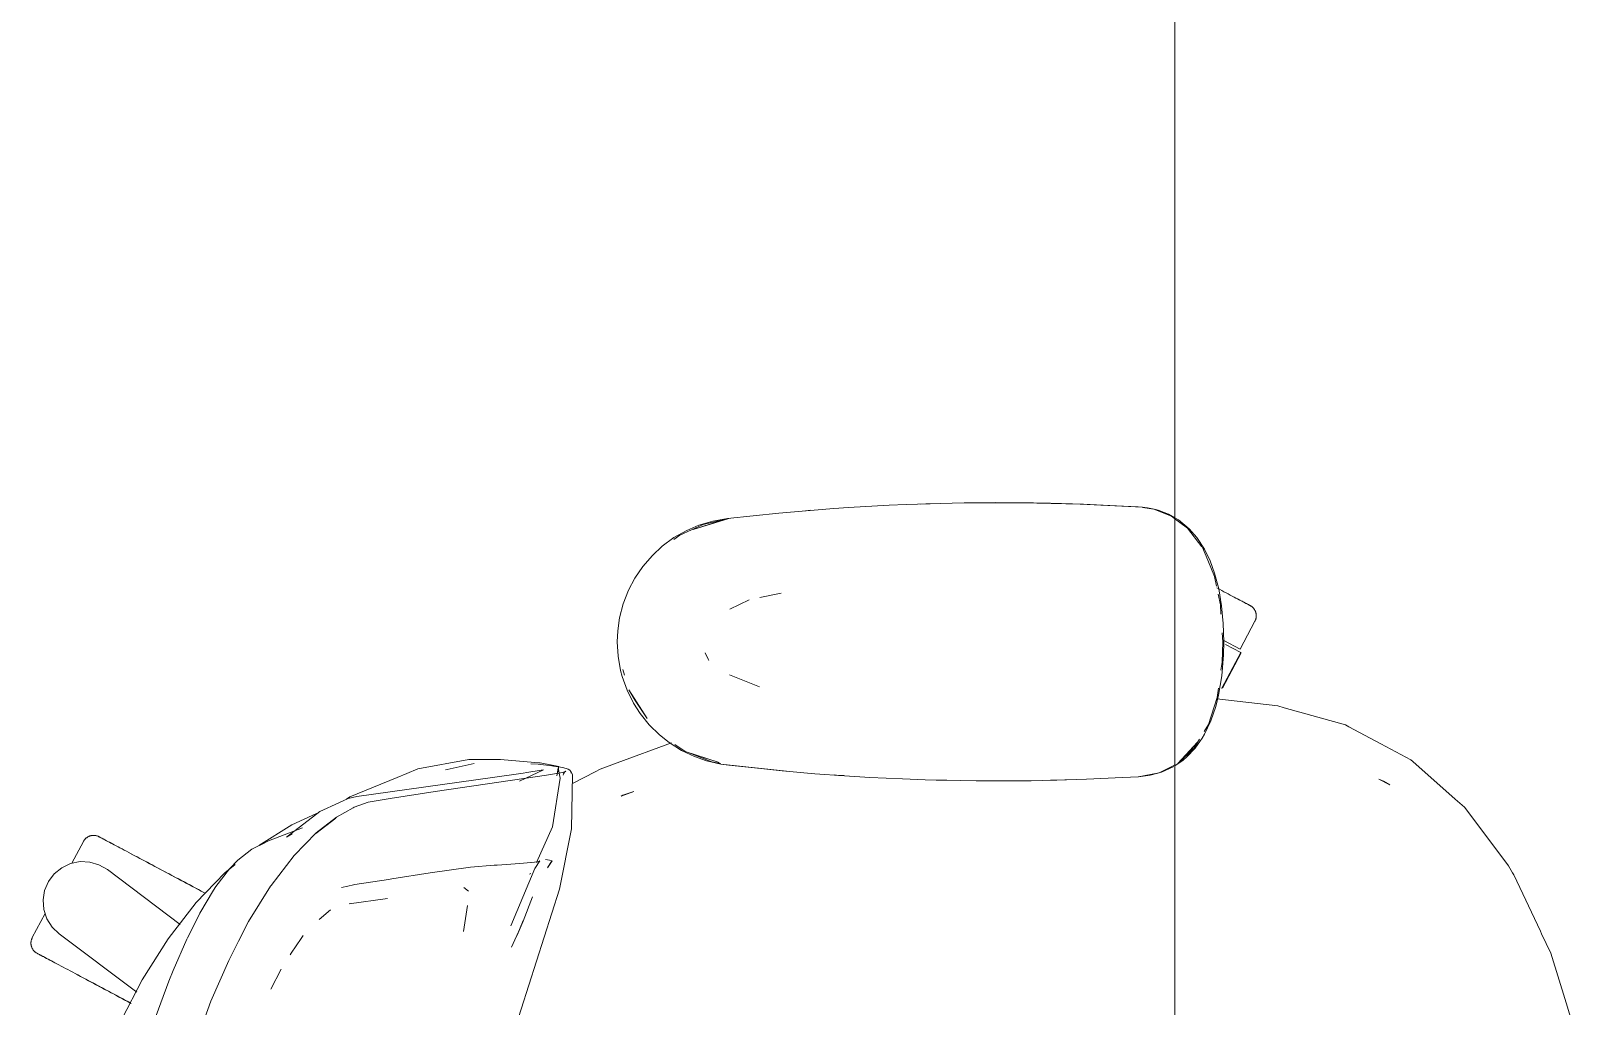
# Model space of a CAD drawing. Header units: millimetres. Extents: x 155927 to 326028, y -36033 to 97293.
# Drawn here: x 185202 to 185741, y 30883 to 31223 of the extents above; entities that cross this region are included whole.
import ezdxf

# ---------------------------------------------------------------- set-up
doc = ezdxf.new("R2010")
doc.units = ezdxf.units.MM
doc.header["$MEASUREMENT"] = 0
doc.layers.add('G-IMPT', color=8, linetype='CONTINUOUS', lineweight=9)
doc.layers.add('I-FURN', color=8, linetype='CONTINUOUS', lineweight=9)

msp = doc.modelspace()

# ---------------------------------------------------------------- linework, layer by layer
at = {"layer": 'G-IMPT'}
for p, q in [((185482.05, 31056.26), (185466.99, 31055.02)), ((185473.87, 31055.61), (185472.19, 31055.44)), ((185482.05, 31056.26), (185487.14, 31056.59)), ((185487.14, 31056.59), (185501.28, 31057.4)), ((185507.3, 31057.65), (185501.28, 31057.4)), ((185507.3, 31057.65), (185519.06, 31058.04)), ((185512.19, 31057.79), (185514.12, 31057.9)), ((185514.12, 31057.9), (185515.62, 31057.92)), ((185527.48, 31058.21), (185519.06, 31058.04)), ((185527.48, 31058.21), (185538.27, 31058.3)), ((185527.48, 31058.21), (185547.66, 31058.25)), ((185527.48, 31058.21), (185557.5, 31058.09)), ((185557.5, 31058.09), (185538.27, 31058.3)), ((185547.66, 31058.25), (185557.5, 31058.09)), ((185547.66, 31058.25), (185569.06, 31057.75)), ((185547.66, 31058.25), (185567.85, 31057.79)), ((185547.66, 31058.21), (185549.7, 31058.23)), ((185549.7, 31058.23), (185551.61, 31058.16)), ((185557.5, 31058.09), (185569.06, 31057.75)), ((185569.06, 31057.75), (185567.85, 31057.79)), ((185567.85, 31057.79), (185589.63, 31056.7)), ((185567.85, 31057.79), (185588.03, 31056.81)), ((185569.06, 31057.75), (185589.63, 31056.7)), ((185589.63, 31056.7), (185588.03, 31056.81)), ((185589.63, 31056.7), (185591.28, 31056.45)), ((185593.5, 31055.98), (185589.65, 31056.57)), ((185593.68, 31056), (185591.28, 31056.45)), ((185593.5, 31055.98), (185599.69, 31053.57)), ((185593.68, 31056), (185595.02, 31055.64)), ((185598.67, 31054.24), (185595.02, 31055.64)), ((185436.48, 31050.72), (185428.42, 31046.98)), ((185430.79, 31048.59), (185435.03, 31050.4)), ((185445.45, 31052.76), (185432.99, 31048.93)), ((185432.99, 31048.93), (185442.14, 31051.85)), ((185435.03, 31050.4), (185439.89, 31051.87)), ((185436.48, 31050.72), (185444.89, 31052.64)), ((185444.94, 31052.76), (185439.89, 31051.87)), ((185445.45, 31052.76), (185442.14, 31051.85)), ((185462.86, 31054.67), (185444.94, 31052.76)), ((185466.99, 31055.02), (185462.86, 31054.67)), ((185598.67, 31054.24), (185600.9, 31052.97)), ((185599.69, 31053.57), (185600.9, 31052.68)), ((185600.9, 31052.97), (185602.1, 31052.29)), ((185600.9, 31052.68), (185605.32, 31049.41)), ((185602.1, 31052.29), (185605.84, 31049.21)), ((185422.27, 31043.08), (185426.35, 31046.08)), ((185426.31, 31045.39), (185428.42, 31046.98)), ((185430.79, 31048.59), (185426.35, 31046.08)), ((185605.32, 31049.41), (185610.32, 31042.9)), ((185608.51, 31046.17), (185605.84, 31049.21)), ((185611.16, 31042.12), (185608.51, 31046.17)), ((185415.51, 31036.08), (185418.83, 31039.92)), ((185422.27, 31043.08), (185418.83, 31039.92)), ((185610.54, 31042.62), (185612.38, 31038.22)), ((185611.16, 31042.12), (185613.14, 31038.05)), ((185412.68, 31031.92), (185415.51, 31036.08)), ((185614.7, 31032.6), (185612.38, 31038.22)), ((185614.73, 31033.71), (185613.14, 31038.05)), ((185412.68, 31031.92), (185410.49, 31027.75)), ((185614.7, 31032.6), (185615.41, 31029.14)), ((185614.73, 31033.71), (185616.16, 31028.23)), ((185410.49, 31027.75), (185408.66, 31023.04)), ((185445.82, 31021.19), (185452.6, 31024.46)), ((185463.65, 31026.8), (185456.22, 31025.22)), ((185615.98, 31026.39), (185616.74, 31022.64)), ((185617.16, 31022.3), (185616.16, 31028.23)), ((185407.39, 31018.17), (185406.75, 31013.66)), ((185407.39, 31018.17), (185408.66, 31023.04)), ((185616.74, 31022.64), (185616.94, 31019.43)), ((185617.16, 31022.3), (185617.72, 31016.15)), ((185406.57, 31009.81), (185406.75, 31013.66)), ((185617.34, 31012.92), (185617.53, 31009.81)), ((185617.9, 31009.81), (185617.72, 31016.15)), ((185406.57, 31009.81), (185406.87, 31004.77)), ((185617.3, 31002.65), (185617.53, 31009.81)), ((185617.81, 31005.31), (185617.9, 31009.81)), ((185406.87, 31004.77), (185407.75, 30999.82)), ((185437.19, 31005.99), (185438.2, 31003.76)), ((185438.2, 31003.76), (185438.5, 31003.31)), ((185617.3, 31002.65), (185616.91, 30999.87)), ((185617.81, 31005.31), (185617.24, 30997.99)), ((185407.75, 30999.82), (185408.31, 30997.7)), ((185410.02, 30992.92), (185408.31, 30997.7)), ((185409.11, 30998.13), (185408.49, 31000.16)), ((185456.15, 30994.09), (185445.73, 30998.24)), ((185616.12, 30991.23), (185617.24, 30997.99)), ((185410.02, 30992.92), (185412.27, 30988.41)), ((185410.67, 30993.02), (185412.83, 30989.34)), ((185410.67, 30993.02), (185416.99, 30983.07)), ((185615.15, 30987.3), (185616.12, 30991.23)), ((185616.04, 30993.68), (185615.57, 30990.39)), ((185412.27, 30988.41), (185414.53, 30984.87)), ((185412.83, 30989.34), (185416.99, 30983.07)), ((185615.57, 30990.39), (185612.54, 30981)), ((185615.15, 30987.3), (185613.41, 30982.22)), ((185615.45, 30989.88), (185636.73, 30987.47)), ((185638.99, 30986.83), (185636.73, 30987.47)), ((185638.99, 30986.83), (185660.34, 30980.83)), ((185417.72, 30980.89), (185414.53, 30984.87)), ((185417.72, 30980.89), (185421.33, 30977.34)), ((185612.54, 30981), (185611.08, 30978.54)), ((185613.41, 30982.22), (185611.2, 30977.58)), ((185660.34, 30980.83), (185661.45, 30980.23)), ((185661.45, 30980.23), (185672.69, 30974.22)), ((185421.33, 30977.34), (185424.63, 30974.72)), ((185428.96, 30971.99), (185424.63, 30974.72)), ((185608.77, 30974.78), (185601.87, 30967.39)), ((185608.77, 30974.78), (185607.49, 30973.31)), ((185609.46, 30975.85), (185607.58, 30972.69)), ((185607.95, 30972.75), (185610.39, 30976.21)), ((185611.2, 30977.58), (185610.39, 30976.21)), ((185425.53, 30974.6), (185406.59, 30967.66)), ((185430.28, 30971.6), (185426.7, 30974.02)), ((185428.96, 30971.99), (185433.54, 30969.8)), ((185430.28, 30971.6), (185432.99, 30970.69)), ((185430.28, 30971.6), (185442.14, 30967.78)), ((185439.5, 30967.99), (185431.32, 30971.19)), ((185432.99, 30970.69), (185442.14, 30967.78)), ((185433.54, 30969.8), (185437.67, 30968.35)), ((185607.58, 30972.69), (185601.87, 30967.39)), ((185601.87, 30967.39), (185604.28, 30969.62)), ((185605.08, 30969.7), (185603.76, 30968.57)), ((185607.36, 30973.16), (185604.28, 30969.62)), ((185605.08, 30969.7), (185607.95, 30972.75)), ((185672.69, 30974.22), (185683.12, 30968.64)), ((185329.89, 30962.53), (185333.26, 30963.92)), ((185337.11, 30965.52), (185333.26, 30963.92)), ((185354.81, 30968.76), (185337.11, 30965.52)), ((185347.37, 30965.3), (185346.79, 30965.15)), ((185356.67, 30967.35), (185347.37, 30965.3)), ((185354.81, 30968.76), (185361.78, 30968.78)), ((185361.78, 30968.78), (185365.95, 30968.78)), ((185363.09, 30962.57), (185373.75, 30964.01)), ((185369.9, 30968.44), (185365.95, 30968.78)), ((185379.23, 30967.64), (185369.9, 30968.44)), ((185380.94, 30965.2), (185372.53, 30961.21)), ((185375.05, 30964.23), (185373.75, 30964.01)), ((185375.05, 30964.23), (185380.07, 30965.06)), ((185379.06, 30967.12), (185376.47, 30967.33)), ((185383.75, 30966.6), (185379.06, 30967.12)), ((185379.23, 30967.64), (185379.7, 30967.6)), ((185379.7, 30967.6), (185383.95, 30966.78)), ((185380.94, 30965.2), (185380.07, 30965.06)), ((185388.17, 30964.4), (185381.91, 30963.29)), ((185384.36, 30966.53), (185383.75, 30966.6)), ((185383.95, 30966.78), (185386.27, 30966.34)), ((185384.36, 30966.53), (185387.64, 30965.99)), ((185385.55, 30963.06), (185386.27, 30966.34)), ((185385.55, 30963.06), (185386.04, 30965.93)), ((185386.04, 30965.93), (185386.72, 30962.35)), ((185387.55, 30964.23), (185388.65, 30964.79)), ((185387.55, 30964.23), (185388.17, 30964.4)), ((185389.5, 30965.44), (185387.64, 30965.99)), ((185387.75, 30963.36), (185387.83, 30963.86)), ((185388.15, 30964.4), (185387.83, 30963.86)), ((185388.15, 30964.4), (185388.65, 30964.79)), ((185389.5, 30965.44), (185390.04, 30965.12)), ((185390.04, 30965.12), (185390.41, 30964.62)), ((185391.02, 30963.59), (185390.41, 30964.62)), ((185390.54, 30964), (185390.41, 30964.62)), ((185390.41, 30964.62), (185390.44, 30964.55)), ((185390.54, 30964), (185390.44, 30964.55)), ((185390.96, 30960.4), (185398.86, 30964.54)), ((185398.86, 30964.54), (185400.62, 30965.47)), ((185406.59, 30967.66), (185400.62, 30965.47)), ((185442.63, 30967.2), (185437.67, 30968.35)), ((185442.56, 30967.41), (185439.5, 30967.99)), ((185442.63, 30967.2), (185465.59, 30964.74)), ((185442.63, 30967.2), (185445.45, 30966.86)), ((185442.63, 30967.2), (185464.07, 30964.84)), ((185465.59, 30964.74), (185445.45, 30966.86)), ((185464.07, 30964.84), (185475.47, 30963.86)), ((185485.76, 30963.13), (185475.47, 30963.86)), ((185595.38, 30964.18), (185588.03, 30962.81)), ((185592.26, 30963.31), (185596.22, 30964.38)), ((185599.63, 30966.29), (185595.38, 30964.18)), ((185600.54, 30966.37), (185596.22, 30964.38)), ((185599.63, 30966.29), (185600.9, 30966.91)), ((185600.9, 30966.61), (185603.76, 30968.57)), ((185683.79, 30968.05), (185683.12, 30968.64)), ((185698.57, 30955.03), (185683.79, 30968.05)), ((185313.44, 30955.74), (185329.89, 30962.53)), ((185363.09, 30962.57), (185315.87, 30955.9)), ((185374.05, 30962.18), (185343.18, 30957.63)), ((185381.91, 30963.29), (185374.05, 30962.18)), ((185384.01, 30945.3), (185386.72, 30962.35)), ((185390.64, 30944.6), (185391.02, 30963.59)), ((185483.71, 30963.27), (185482.3, 30963.4)), ((185483.71, 30963.27), (185485.62, 30963.18)), ((185485.76, 30963.13), (185494.63, 30962.57)), ((185505.93, 30962.03), (185494.63, 30962.57)), ((185505.93, 30962.03), (185513.81, 30961.73)), ((185526.12, 30961.44), (185513.81, 30961.73)), ((185517.68, 30961.65), (185519.34, 30961.58)), ((185519.34, 30961.58), (185521.42, 30961.58)), ((185526.12, 30961.44), (185531.59, 30961.37)), ((185546.3, 30961.36), (185531.59, 30961.37)), ((185550.82, 30961.41), (185546.3, 30961.36)), ((185550.82, 30961.41), (185566.48, 30961.79)), ((185557.54, 30961.59), (185559.76, 30961.59)), ((185563.08, 30961.73), (185559.76, 30961.59)), ((185566.48, 30961.79), (185570.03, 30961.91)), ((185582.59, 30962.53), (185570.03, 30961.91)), ((185582.59, 30962.53), (185588.25, 30962.81)), ((185588.25, 30962.81), (185592.26, 30963.31)), ((185673.53, 30961.2), (185671.93, 30961.98)), ((185675.82, 30960.02), (185671.93, 30961.98)), ((185675.82, 30960.02), (185673.53, 30961.2)), ((185309.52, 30953.68), (185303, 30950.64)), ((185309.52, 30953.68), (185312.88, 30955.25)), ((185312.27, 30954.97), (185313.44, 30955.74)), ((185315.87, 30955.9), (185312.88, 30955.25)), ((185319.74, 30953.93), (185314.95, 30952.18)), ((185319.74, 30953.93), (185327.41, 30955.23)), ((185343.18, 30957.63), (185327.41, 30955.23)), ((185407.89, 30956.06), (185412.36, 30957.7)), ((185407.89, 30956.06), (185408.48, 30956.32)), ((185412.36, 30957.7), (185408.48, 30956.32)), ((185698.57, 30955.03), (185701.83, 30952.16)), ((185291.29, 30941.7), (185303, 30950.64)), ((185301.81, 30949.97), (185293.18, 30945.99)), ((185301.52, 30942.96), (185308.47, 30948.35)), ((185308.7, 30948.68), (185301.73, 30943.26)), ((185308.47, 30948.35), (185305.09, 30945.76)), ((185308.7, 30948.68), (185314.53, 30951.97)), ((185314.53, 30951.97), (185314.95, 30952.18)), ((185702.56, 30951.19), (185701.83, 30952.16)), ((185717.13, 30931.7), (185702.56, 30951.19)), ((185293.18, 30945.99), (185281.73, 30938.87)), ((185296.95, 30944.94), (185285.04, 30940.43)), ((185291.29, 30941.7), (185293.32, 30942.86)), ((185293.99, 30935.36), (185301.73, 30943.26)), ((185301.52, 30942.96), (185305.09, 30945.76)), ((185384.01, 30945.3), (185378.39, 30932.95)), ((185390.64, 30944.6), (185386.44, 30923.65)), ((185279.24, 30937.56), (185274.37, 30933.7)), ((185279.24, 30937.56), (185280.37, 30938.18)), ((185280.37, 30938.18), (185282.81, 30939.35)), ((185282.81, 30939.35), (185285.04, 30940.43)), ((185269.81, 30929.26), (185273.48, 30932.26)), ((185274.37, 30933.7), (185271.48, 30930.68)), ((185293.99, 30935.36), (185285.97, 30924.92)), ((185355.5, 30931.33), (185363.74, 30931.95)), ((185363.74, 30931.95), (185364.73, 30932.02)), ((185364.73, 30932.02), (185372.59, 30932.58)), ((185372.59, 30932.58), (185376.46, 30932.88)), ((185376.55, 30932.88), (185376.46, 30932.88)), ((185376.55, 30932.88), (185378.93, 30933.18)), ((185379.66, 30933.47), (185377.9, 30930.8)), ((185378.94, 30933.18), (185378.93, 30933.18)), ((185378.94, 30933.18), (185379.66, 30933.47)), ((185381.58, 30933.94), (185382.93, 30933.77)), ((185382.28, 30931.01), (185383.8, 30933.5)), ((185383.86, 30933.48), (185382.28, 30931.01)), ((185383.8, 30933.5), (185382.31, 30931.03)), ((185382.93, 30933.77), (185383.8, 30933.5)), ((185383.86, 30933.48), (185383.8, 30933.5)), ((185717.13, 30931.7), (185717.59, 30930.92)), ((185269.81, 30929.26), (185259.85, 30918.96)), ((185271.48, 30930.68), (185266.77, 30924.55)), ((185326.88, 30927), (185315.15, 30925.2)), ((185326.88, 30927), (185327.48, 30927.09)), ((185327.99, 30927.17), (185327.48, 30927.09)), ((185341.35, 30929.29), (185327.99, 30927.17)), ((185341.35, 30929.29), (185355.42, 30931.32)), ((185355.5, 30931.33), (185355.42, 30931.32)), ((185377.9, 30930.8), (185369.46, 30910.82)), ((185376.45, 30929.08), (185376.01, 30928.81)), ((185717.59, 30930.92), (185718.53, 30929.35)), ((185718.95, 30928.64), (185718.53, 30929.35)), ((185718.95, 30928.64), (185728.22, 30909)), ((185261.17, 30915.26), (185265.9, 30923.26)), ((185266.77, 30924.55), (185265.9, 30923.26)), ((185281.92, 30918.57), (185285.8, 30924.67)), ((185285.8, 30924.67), (185285.97, 30924.92)), ((185310.54, 30924.24), (185312.7, 30924.7)), ((185312.7, 30924.7), (185314.68, 30925.12)), ((185315.15, 30925.2), (185314.68, 30925.12)), ((185354.76, 30922.94), (185353.12, 30924.22)), ((185370.45, 30873.41), (185386.44, 30923.65)), ((185373.76, 30912.46), (185377.02, 30920.93)), ((185250.05, 30906.36), (185259.85, 30918.96)), ((185281.92, 30918.57), (185278.15, 30912.34)), ((185302.72, 30913.04), (185306.63, 30916.38)), ((185326.58, 30920.32), (185313.22, 30918.54)), ((185313.22, 30918.54), (185313.69, 30918.68)), ((185354.41, 30917.99), (185353.01, 30908.83)), ((185354.41, 30917.99), (185354.36, 30917.64)), ((185260.86, 30914.66), (185256.86, 30906.65)), ((185260.86, 30914.66), (185261.17, 30915.26)), ((185274.58, 30905.55), (185278.15, 30912.34)), ((185372.74, 30910.08), (185369.69, 30903.37)), ((185371.74, 30907.56), (185373.77, 30912.67)), ((185373.77, 30912.67), (185371.74, 30907.55)), ((185373.76, 30912.46), (185371.74, 30907.56)), ((185241.07, 30892.07), (185250.05, 30906.36)), ((185256.64, 30906.21), (185251.87, 30895.25)), ((185256.64, 30906.21), (185256.86, 30906.65)), ((185274.58, 30905.55), (185271.2, 30898.82)), ((185296.45, 30906.41), (185292.95, 30901.27)), ((185296.45, 30906.41), (185297.2, 30907.51)), ((185728.22, 30909), (185728.65, 30908.08)), ((185731.84, 30901.32), (185728.65, 30908.08)), ((185292.95, 30901.27), (185292.56, 30900.7)), ((185731.84, 30901.32), (185737.16, 30884.04)), ((185251.87, 30895.25), (185250.39, 30891.57)), ((185265.02, 30884.6), (185271.2, 30898.82)), ((185289.42, 30895.8), (185285.88, 30888.83)), ((185233.98, 30878.29), (185241.07, 30892.07)), ((185244.79, 30876.5), (185250.39, 30891.57)), ((185259.56, 30869.72), (185265.02, 30884.6)), ((185737.16, 30884.04), (185741.36, 30870.44))]:
    msp.add_line(p, q, dxfattribs=at)
at = {"layer": 'I-FURN'}
for p, q in [((185600.9, 31407.61), (185600.9, 30007.61)), ((185600.9, 30007.61), (185600.9, 31407.61)), ((185616.39, 31028.11), (185615.55, 31028.56)), ((185617.2, 31027.68), (185616.39, 31028.11)), ((185617.99, 31027.26), (185617.2, 31027.68)), ((185618.75, 31026.86), (185617.99, 31027.26)), ((185619.48, 31026.47), (185618.75, 31026.86)), ((185620.19, 31026.09), (185619.48, 31026.47)), ((185620.87, 31025.73), (185620.19, 31026.09)), ((185621.52, 31025.39), (185620.87, 31025.73)), ((185622.13, 31025.06), (185621.52, 31025.39)), ((185622.72, 31024.75), (185622.13, 31025.06)), ((185622.4, 31024.91), (185622.97, 31024.61)), ((185623.27, 31024.45), (185622.72, 31024.75)), ((185622.97, 31024.61), (185623.51, 31024.33)), ((185623.78, 31024.18), (185623.27, 31024.45)), ((185623.51, 31024.33), (185624.01, 31024.06)), ((185624.27, 31023.92), (185623.78, 31024.18)), ((185624.01, 31024.06), (185624.48, 31023.81)), ((185624.71, 31023.69), (185624.27, 31023.92)), ((185624.48, 31023.81), (185624.91, 31023.58)), ((185625.12, 31023.47), (185624.71, 31023.69)), ((185624.91, 31023.58), (185625.3, 31023.37)), ((185625.5, 31023.27), (185625.12, 31023.47)), ((185625.3, 31023.37), (185625.65, 31023.18)), ((185625.83, 31023.09), (185625.5, 31023.27)), ((185625.65, 31023.18), (185625.97, 31023.02)), ((185626.13, 31022.93), (185625.83, 31023.09)), ((185625.97, 31023.02), (185626.25, 31022.87)), ((185626.39, 31022.8), (185626.13, 31022.93)), ((185626.25, 31022.87), (185626.49, 31022.74)), ((185626.61, 31022.68), (185626.39, 31022.8)), ((185626.49, 31022.74), (185626.69, 31022.63)), ((185626.79, 31022.58), (185626.61, 31022.68)), ((185626.69, 31022.63), (185626.85, 31022.55)), ((185626.93, 31022.51), (185626.79, 31022.58)), ((185626.85, 31022.55), (185626.98, 31022.48)), ((185627.03, 31022.46), (185626.93, 31022.51)), ((185626.98, 31022.48), (185627.06, 31022.44)), ((185627.09, 31022.42), (185627.03, 31022.46)), ((185627.06, 31022.44), (185627.1, 31022.42)), ((185627.11, 31022.41), (185627.09, 31022.42)), ((185627.1, 31022.42), (185627.11, 31022.41)), ((185627.11, 31022.41), (185627.25, 31022.33)), ((185627.25, 31022.33), (185627.38, 31022.25)), ((185627.38, 31022.25), (185627.52, 31022.16)), ((185627.52, 31022.16), (185627.65, 31022.07)), ((185627.65, 31022.07), (185627.78, 31021.97)), ((185627.78, 31021.97), (185627.9, 31021.86)), ((185627.9, 31021.86), (185628.02, 31021.75)), ((185628.02, 31021.75), (185628.13, 31021.64)), ((185628.13, 31021.64), (185628.24, 31021.52)), ((185628.24, 31021.52), (185628.34, 31021.39)), ((185628.34, 31021.39), (185628.44, 31021.27)), ((185628.44, 31021.27), (185628.54, 31021.14)), ((185628.54, 31021.14), (185628.62, 31021)), ((185628.62, 31021), (185628.71, 31020.86)), ((185628.71, 31020.86), (185628.79, 31020.72)), ((185628.79, 31020.72), (185628.86, 31020.58)), ((185628.86, 31020.58), (185628.92, 31020.43)), ((185628.92, 31020.43), (185628.98, 31020.28)), ((185628.98, 31020.28), (185629.04, 31020.13)), ((185629.04, 31020.13), (185629.09, 31019.98)), ((185629.09, 31017.75), (185629.04, 31017.59)), ((185629.09, 31019.98), (185629.13, 31019.82)), ((185629.13, 31017.9), (185629.09, 31017.75)), ((185629.13, 31019.82), (185629.16, 31019.66)), ((185629.17, 31018.06), (185629.13, 31017.9)), ((185629.16, 31019.66), (185629.19, 31019.5)), ((185629.19, 31018.22), (185629.17, 31018.06)), ((185629.19, 31019.5), (185629.21, 31019.34)), ((185629.22, 31018.38), (185629.19, 31018.22)), ((185629.21, 31019.34), (185629.23, 31019.18)), ((185629.23, 31018.54), (185629.22, 31018.38)), ((185629.23, 31019.18), (185629.24, 31019.02)), ((185629.24, 31018.7), (185629.23, 31018.54)), ((185629.24, 31019.02), (185629.24, 31018.86)), ((185629.24, 31018.86), (185629.24, 31018.7)), ((185623.62, 31007.28), (185628.77, 31016.96)), ((185628.79, 31017), (185628.77, 31016.96)), ((185628.86, 31017.14), (185628.79, 31017)), ((185628.93, 31017.29), (185628.86, 31017.14)), ((185628.99, 31017.44), (185628.93, 31017.29)), ((185629.04, 31017.59), (185628.99, 31017.44)), ((185617.99, 31010.27), (185623.62, 31007.28)), ((185618.52, 31008.86), (185623.81, 31006.05)), ((185623.81, 31006.05), (185617.23, 30993.68)), ((185617.41, 30993.59), (185623.98, 31005.95)), ((185617.23, 30993.68), (185617.14, 30993.73)), ((185223.17, 30942.25), (185223.32, 30942.28)), ((185223.32, 30942.28), (185223.48, 30942.31)), ((185223.48, 30942.31), (185223.64, 30942.33)), ((185223.64, 30942.33), (185223.8, 30942.35)), ((185223.8, 30942.35), (185223.96, 30942.36)), ((185223.96, 30942.36), (185224.12, 30942.36)), ((185224.12, 30942.36), (185224.29, 30942.36)), ((185224.29, 30942.36), (185224.45, 30942.35)), ((185224.45, 30942.35), (185224.61, 30942.34)), ((185224.61, 30942.34), (185224.77, 30942.31)), ((185224.77, 30942.31), (185224.93, 30942.28)), ((185224.93, 30942.28), (185225.08, 30942.25)), ((185220.57, 30940.23), (185216.54, 30932.64)), ((185220.57, 30940.23), (185220.65, 30940.37)), ((185220.65, 30940.37), (185220.74, 30940.5)), ((185220.74, 30940.5), (185220.83, 30940.64)), ((185220.83, 30940.64), (185220.92, 30940.77)), ((185220.92, 30940.77), (185221.02, 30940.89)), ((185221.02, 30940.89), (185221.13, 30941.02)), ((185221.13, 30941.02), (185221.24, 30941.13)), ((185221.24, 30941.13), (185221.35, 30941.25)), ((185221.35, 30941.25), (185221.47, 30941.36)), ((185221.47, 30941.36), (185221.59, 30941.46)), ((185221.59, 30941.46), (185221.72, 30941.56)), ((185221.72, 30941.56), (185221.85, 30941.65)), ((185221.85, 30941.65), (185221.99, 30941.74)), ((185221.99, 30941.74), (185222.12, 30941.83)), ((185222.12, 30941.83), (185222.26, 30941.9)), ((185222.26, 30941.9), (185222.41, 30941.98)), ((185222.41, 30941.98), (185222.56, 30942.04)), ((185222.56, 30942.04), (185222.71, 30942.1)), ((185222.71, 30942.1), (185222.86, 30942.16)), ((185222.86, 30942.16), (185223.01, 30942.2)), ((185223.01, 30942.2), (185223.17, 30942.25)), ((185225.08, 30942.25), (185225.24, 30942.21)), ((185225.24, 30942.21), (185225.39, 30942.16)), ((185225.39, 30942.16), (185225.55, 30942.11)), ((185225.55, 30942.11), (185225.7, 30942.05)), ((185225.7, 30942.05), (185225.84, 30941.98)), ((185225.84, 30941.98), (185225.99, 30941.91)), ((185225.99, 30941.91), (185226.03, 30941.89)), ((185226.03, 30941.89), (185226.05, 30941.88)), ((185226.07, 30941.87), (185226.03, 30941.89)), ((185226.03, 30941.89), (185226.03, 30941.89)), ((185226.05, 30941.88), (185226.11, 30941.85)), ((185226.16, 30941.82), (185226.07, 30941.87)), ((185226.11, 30941.85), (185226.21, 30941.8)), ((185226.28, 30941.76), (185226.16, 30941.82)), ((185226.21, 30941.8), (185226.35, 30941.72)), ((185226.44, 30941.67), (185226.28, 30941.76)), ((185226.35, 30941.72), (185226.53, 30941.63)), ((185226.64, 30941.56), (185226.44, 30941.67)), ((185226.53, 30941.63), (185226.75, 30941.51)), ((185226.88, 30941.44), (185226.64, 30941.56)), ((185226.75, 30941.51), (185227, 30941.37)), ((185227.16, 30941.29), (185226.88, 30941.44)), ((185227, 30941.37), (185227.3, 30941.21)), ((185227.48, 30941.12), (185227.16, 30941.29)), ((185227.3, 30941.21), (185227.64, 30941.03)), ((185227.83, 30940.93), (185227.48, 30941.12)), ((185227.64, 30941.03), (185228.01, 30940.84)), ((185228.23, 30940.72), (185227.83, 30940.93)), ((185228.01, 30940.84), (185228.42, 30940.62)), ((185228.66, 30940.49), (185228.23, 30940.72)), ((185228.42, 30940.62), (185228.87, 30940.38)), ((185229.12, 30940.25), (185228.66, 30940.49)), ((185228.87, 30940.38), (185229.35, 30940.12)), ((185229.62, 30939.98), (185229.12, 30940.25)), ((185229.35, 30940.12), (185229.87, 30939.85)), ((185230.16, 30939.69), (185229.62, 30939.98)), ((185229.87, 30939.85), (185230.42, 30939.56)), ((185230.73, 30939.39), (185230.16, 30939.69)), ((185230.42, 30939.56), (185231, 30939.25)), ((185231.33, 30939.07), (185230.73, 30939.39)), ((185231.96, 30938.73), (185231.33, 30939.07)), ((185232.63, 30938.38), (185231.96, 30938.73)), ((185233.32, 30938.01), (185232.63, 30938.38)), ((185234.04, 30937.63), (185233.32, 30938.01)), ((185234.79, 30937.23), (185234.04, 30937.63)), ((185235.57, 30936.82), (185234.79, 30937.23)), ((185213.04, 30931.11), (185216.09, 30932.55)), ((185216.09, 30932.55), (185219.39, 30933.22)), ((185219.39, 30933.22), (185222.76, 30933.08)), ((185222.76, 30933.08), (185226, 30932.14)), ((185226, 30932.14), (185228.92, 30930.45)), ((185236.37, 30936.39), (185235.57, 30936.82)), ((185237.19, 30935.95), (185236.37, 30936.39)), ((185236.75, 30936.19), (185237.58, 30935.75)), ((185238.04, 30935.5), (185237.19, 30935.95)), ((185237.58, 30935.75), (185238.44, 30935.29)), ((185238.91, 30935.04), (185238.04, 30935.5)), ((185238.44, 30935.29), (185239.31, 30934.83)), ((185239.8, 30934.57), (185238.91, 30935.04)), ((185239.31, 30934.83), (185240.21, 30934.35)), ((185240.7, 30934.09), (185239.8, 30934.57)), ((185240.21, 30934.35), (185241.12, 30933.86)), ((185241.62, 30933.6), (185240.7, 30934.09)), ((185241.12, 30933.86), (185242.05, 30933.37)), ((185242.56, 30933.1), (185241.62, 30933.6)), ((185242.05, 30933.37), (185243, 30932.87)), ((185243.51, 30932.59), (185242.56, 30933.1)), ((185243, 30932.87), (185243.96, 30932.36)), ((185244.48, 30932.08), (185243.51, 30932.59)), ((185243.96, 30932.36), (185244.92, 30931.84)), ((185245.45, 30931.56), (185244.48, 30932.08)), ((185244.92, 30931.84), (185245.9, 30931.32)), ((185246.44, 30931.04), (185245.45, 30931.56)), ((185207.06, 30923.18), (185208.39, 30926.28)), ((185208.39, 30926.28), (185210.42, 30928.98)), ((185210.42, 30928.98), (185213.04, 30931.11)), ((185228.92, 30930.45), (185254.24, 30911.37)), ((185245.9, 30931.32), (185246.89, 30930.8)), ((185247.43, 30930.51), (185246.44, 30931.04)), ((185246.89, 30930.8), (185247.88, 30930.27)), ((185248.42, 30929.98), (185247.43, 30930.51)), ((185247.88, 30930.27), (185248.88, 30929.74)), ((185249.42, 30929.45), (185248.42, 30929.98)), ((185248.88, 30929.74), (185249.89, 30929.2)), ((185250.43, 30928.92), (185249.42, 30929.45)), ((185249.89, 30929.2), (185250.89, 30928.67)), ((185251.43, 30928.38), (185250.43, 30928.92)), ((185250.89, 30928.67), (185251.9, 30928.14)), ((185252.44, 30927.85), (185251.43, 30928.38)), ((185251.9, 30928.14), (185252.9, 30927.6)), ((185253.44, 30927.31), (185252.44, 30927.85)), ((185252.9, 30927.6), (185253.9, 30927.07)), ((185254.44, 30926.78), (185253.44, 30927.31)), ((185253.9, 30927.07), (185254.9, 30926.54)), ((185255.44, 30926.25), (185254.44, 30926.78)), ((185254.9, 30926.54), (185255.89, 30926.01)), ((185256.42, 30925.73), (185255.44, 30926.25)), ((185206.52, 30919.85), (185207.06, 30923.18)), ((185255.89, 30926.01), (185256.87, 30925.49)), ((185257.4, 30925.21), (185256.42, 30925.73)), ((185256.87, 30925.49), (185257.85, 30924.97)), ((185258.37, 30924.69), (185257.4, 30925.21)), ((185257.85, 30924.97), (185258.81, 30924.46)), ((185259.33, 30924.18), (185258.37, 30924.69)), ((185258.81, 30924.46), (185259.76, 30923.95)), ((185260.27, 30923.68), (185259.33, 30924.18)), ((185259.76, 30923.95), (185260.7, 30923.45)), ((185261.2, 30923.19), (185260.27, 30923.68)), ((185260.7, 30923.45), (185261.62, 30922.96)), ((185262.11, 30922.7), (185261.2, 30923.19)), ((185261.62, 30922.96), (185262.53, 30922.48)), ((185263.01, 30922.23), (185262.11, 30922.7)), ((185206.78, 30916.49), (185206.52, 30919.85)), ((185207.85, 30913.29), (185206.78, 30916.49)), ((185207.23, 30915.14), (185202.76, 30906.73)), ((185209.65, 30910.44), (185207.85, 30913.29)), ((185212.08, 30908.1), (185209.65, 30910.44)), ((185202.29, 30904.99), (185202.3, 30905.15)), ((185202.29, 30904.83), (185202.29, 30904.99)), ((185202.3, 30904.66), (185202.29, 30904.83)), ((185202.3, 30905.15), (185202.32, 30905.31)), ((185202.31, 30904.5), (185202.3, 30904.66)), ((185202.32, 30905.31), (185202.34, 30905.47)), ((185202.34, 30905.47), (185202.37, 30905.63)), ((185202.37, 30905.63), (185202.41, 30905.78)), ((185202.41, 30905.78), (185202.45, 30905.94)), ((185202.45, 30905.94), (185202.49, 30906.09)), ((185202.49, 30906.09), (185202.55, 30906.25)), ((185202.55, 30906.25), (185202.61, 30906.4)), ((185202.61, 30906.4), (185202.67, 30906.54)), ((185202.67, 30906.54), (185202.74, 30906.69)), ((185202.74, 30906.69), (185202.76, 30906.73)), ((185239.14, 30887.7), (185212.08, 30908.1)), ((185202.32, 30904.34), (185202.31, 30904.5)), ((185202.34, 30904.18), (185202.32, 30904.34)), ((185202.37, 30904.03), (185202.34, 30904.18)), ((185202.41, 30903.87), (185202.37, 30904.03)), ((185202.45, 30903.71), (185202.41, 30903.87)), ((185202.5, 30903.56), (185202.45, 30903.71)), ((185202.55, 30903.41), (185202.5, 30903.56)), ((185202.61, 30903.26), (185202.55, 30903.41)), ((185202.68, 30903.11), (185202.61, 30903.26)), ((185202.75, 30902.97), (185202.68, 30903.11)), ((185202.83, 30902.82), (185202.75, 30902.97)), ((185202.91, 30902.69), (185202.83, 30902.82)), ((185203, 30902.55), (185202.91, 30902.69)), ((185203.09, 30902.42), (185203, 30902.55)), ((185203.19, 30902.29), (185203.09, 30902.42)), ((185203.3, 30902.17), (185203.19, 30902.29)), ((185203.41, 30902.05), (185203.3, 30902.17)), ((185203.52, 30901.94), (185203.41, 30902.05)), ((185203.64, 30901.83), (185203.52, 30901.94)), ((185203.76, 30901.72), (185203.64, 30901.83)), ((185203.89, 30901.62), (185203.76, 30901.72)), ((185204.02, 30901.53), (185203.89, 30901.62)), ((185204.15, 30901.44), (185204.02, 30901.53)), ((185204.29, 30901.35), (185204.15, 30901.44)), ((185204.43, 30901.28), (185204.29, 30901.35)), ((185204.44, 30901.27), (185204.43, 30901.28)), ((185204.43, 30901.28), (185204.45, 30901.27)), ((185204.48, 30901.25), (185204.44, 30901.27)), ((185204.45, 30901.27), (185204.51, 30901.23)), ((185204.56, 30901.21), (185204.48, 30901.25)), ((185204.51, 30901.23), (185204.61, 30901.18)), ((185204.68, 30901.14), (185204.56, 30901.21)), ((185204.61, 30901.18), (185204.75, 30901.11)), ((185204.84, 30901.06), (185204.68, 30901.14)), ((185204.75, 30901.11), (185204.93, 30901.01)), ((185205.04, 30900.95), (185204.84, 30901.06)), ((185204.93, 30901.01), (185205.15, 30900.89)), ((185205.28, 30900.82), (185205.04, 30900.95)), ((185205.15, 30900.89), (185205.41, 30900.76)), ((185205.56, 30900.67), (185205.28, 30900.82)), ((185205.41, 30900.76), (185205.71, 30900.6)), ((185205.88, 30900.5), (185205.56, 30900.67)), ((185205.71, 30900.6), (185206.04, 30900.42)), ((185206.24, 30900.31), (185205.88, 30900.5)), ((185206.04, 30900.42), (185206.41, 30900.22)), ((185206.63, 30900.11), (185206.24, 30900.31)), ((185206.41, 30900.22), (185206.82, 30900)), ((185207.06, 30899.88), (185206.63, 30900.11)), ((185206.82, 30900), (185207.27, 30899.77)), ((185207.53, 30899.63), (185207.06, 30899.88)), ((185207.27, 30899.77), (185207.75, 30899.51)), ((185208.03, 30899.36), (185207.53, 30899.63)), ((185207.75, 30899.51), (185208.27, 30899.23)), ((185208.56, 30899.08), (185208.03, 30899.36)), ((185208.27, 30899.23), (185208.82, 30898.94)), ((185209.13, 30898.78), (185208.56, 30899.08)), ((185208.82, 30898.94), (185209.4, 30898.63)), ((185209.4, 30898.63), (185210.02, 30898.3)), ((185210.02, 30898.3), (185210.67, 30897.96)), ((185210.67, 30897.96), (185211.35, 30897.6)), ((185211.35, 30897.6), (185212.05, 30897.22)), ((185212.05, 30897.22), (185212.79, 30896.83)), ((185212.79, 30896.83), (185213.55, 30896.43)), ((185213.55, 30896.43), (185214.34, 30896.01)), ((185214.34, 30896.01), (185215.15, 30895.58)), ((185215.15, 30895.58), (185215.99, 30895.13)), ((185215.99, 30895.13), (185216.84, 30894.68)), ((185216.84, 30894.68), (185217.72, 30894.21)), ((185217.72, 30894.21), (185218.62, 30893.73)), ((185219.11, 30893.47), (185218.2, 30893.95)), ((185218.62, 30893.73), (185219.53, 30893.25)), ((185220.03, 30892.98), (185219.11, 30893.47)), ((185219.53, 30893.25), (185220.46, 30892.75)), ((185220.97, 30892.48), (185220.03, 30892.98)), ((185220.46, 30892.75), (185221.4, 30892.25)), ((185221.92, 30891.98), (185220.97, 30892.48)), ((185221.4, 30892.25), (185222.36, 30891.74)), ((185222.88, 30891.47), (185221.92, 30891.98)), ((185222.36, 30891.74), (185223.33, 30891.23)), ((185223.86, 30890.95), (185222.88, 30891.47)), ((185223.33, 30891.23), (185224.31, 30890.71)), ((185224.84, 30890.42), (185223.86, 30890.95)), ((185224.31, 30890.71), (185225.29, 30890.18)), ((185225.83, 30889.9), (185224.84, 30890.42)), ((185225.29, 30890.18), (185226.29, 30889.65)), ((185226.83, 30889.37), (185225.83, 30889.9)), ((185226.29, 30889.65), (185227.29, 30889.12)), ((185227.83, 30888.83), (185226.83, 30889.37)), ((185227.29, 30889.12), (185228.29, 30888.59)), ((185228.83, 30888.3), (185227.83, 30888.83)), ((185228.29, 30888.59), (185229.3, 30888.05)), ((185229.84, 30887.77), (185228.83, 30888.3)), ((185229.3, 30888.05), (185230.3, 30887.52)), ((185230.84, 30887.23), (185229.84, 30887.77)), ((185230.3, 30887.52), (185231.31, 30886.99)), ((185231.85, 30886.7), (185230.84, 30887.23)), ((185231.31, 30886.99), (185232.31, 30886.45)), ((185232.85, 30886.17), (185231.85, 30886.7)), ((185232.31, 30886.45), (185233.3, 30885.92)), ((185233.84, 30885.64), (185232.85, 30886.17)), ((185233.3, 30885.92), (185234.29, 30885.4)), ((185234.83, 30885.11), (185233.84, 30885.64)), ((185234.29, 30885.4), (185235.28, 30884.87)), ((185235.81, 30884.59), (185234.83, 30885.11)), ((185235.28, 30884.87), (185236.25, 30884.36)), ((185236.77, 30884.08), (185235.81, 30884.59)), ((185236.25, 30884.36), (185237.22, 30883.84))]:
    msp.add_line(p, q, dxfattribs=at)

doc.saveas('drawing.dxf')
